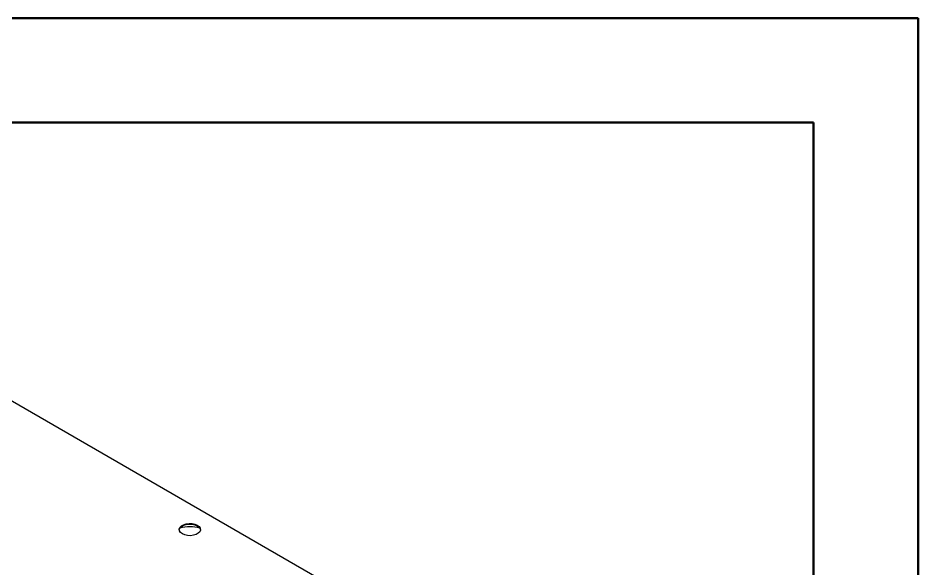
# Paper-space layout 'Flat Pattern 1_1' of a CAD drawing. Header units: millimetres. Extents: x 0 to 420, y 0 to 297.
# Drawn here: x 333.9 to 420.1, y 244.5 to 297.2 of the extents above; entities that cross this region are included whole.
import ezdxf

# ---------------------------------------------------------------- set-up
doc = ezdxf.new("R2010")
doc.units = ezdxf.units.MM

psp = doc.layouts.new('Flat Pattern 1_1')

# ---------------------------------------------------------------- linework, layer by layer
at = {"color": 7, "linetype": 'Continuous', "lineweight": 50}
for p, q in [((0.079, 297.215), (420.079, 297.215)), ((420.079, 0.215), (420.079, 297.215)), ((10.079, 287.215), (410.079, 287.215)), ((410.079, 287.215), (410.079, 10.215))]:
    psp.add_line(p, q, dxfattribs=at)
at = {"color": 7, "linetype": 'Continuous', "lineweight": 25}
psp.add_line((371.996, 238.219), (326.229, 264.64), dxfattribs=at)
at = {"color": 7, "linetype": 'Continuous', "lineweight": 25, "flags": 128}
for points in [[(349.348, 248.23), (349.349, 248.241), (349.411, 248.403), (349.549, 248.549), (349.753, 248.667), (350.005, 248.747), (350.287, 248.782), (350.575, 248.77), (350.845, 248.712), (351.075, 248.612), (351.248, 248.479), (351.349, 248.323), (351.37, 248.23)], [(349.643, 247.847), (349.471, 247.98), (349.37, 248.136), (349.349, 248.302), (349.411, 248.465), (349.549, 248.611), (349.753, 248.728), (350.005, 248.808), (350.287, 248.843), (350.575, 248.832), (350.845, 248.773), (351.075, 248.674), (351.248, 248.541), (351.349, 248.385), (351.369, 248.219), (351.308, 248.056), (351.17, 247.91), (350.966, 247.792), (350.713, 247.713), (350.432, 247.677), (350.144, 247.689), (349.874, 247.747), (349.643, 247.847)]]:
    psp.add_lwpolyline(points, dxfattribs=at)
at = {"color": 7, "linetype": 'Continuous', "lineweight": 25}
psp.add_arc((350.359, 245.155), 3.38, 73.6397, 106.36034, dxfattribs=at)

doc.saveas('drawing.dxf')
